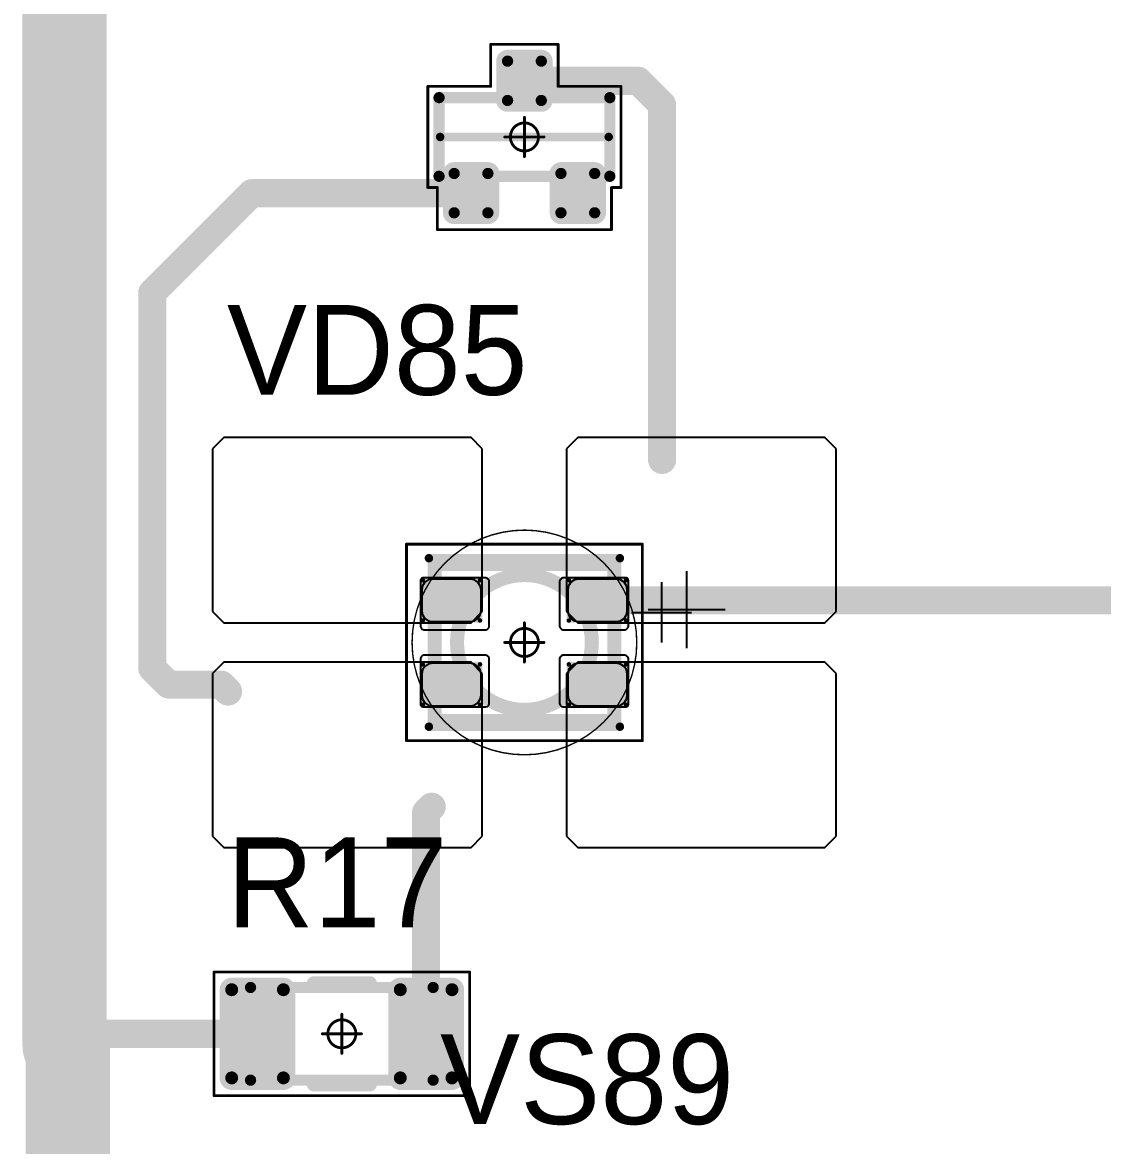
# Model space of a CAD drawing. Header units: millimetres. Extents: x 0 to 400, y 0 to 514.
# Drawn here: x 251.07 to 270.29, y 303.54 to 323.54 of the extents above; entities that cross this region are included whole.
import ezdxf

# ---------------------------------------------------------------- set-up
doc = ezdxf.new("R2010")
doc.units = ezdxf.units.MM
for name, color, linetype in [('Mechanical13', 56, 'Continuous'), ('Mechanical15', 56, 'Continuous'), ('Mechanical2', 216, 'Continuous'), ('TopLayer', 1, 'Continuous'), ('TopOverlay', 2, 'Continuous'), ('TopPaste', 8, 'Continuous'), ('TopSolder', 216, 'Continuous')]:
    doc.layers.add(name, color=color, linetype=linetype)

# ---------------------------------------------------------------- blocks, each defined once
blk = doc.blocks.new('SOT23_97')
at = {"layer": 'Mechanical13', "const_width": 0.2}
for points in [[(-0.7, 1.52), (0.7, 1.52)], [(-0.7, 1.52), (-0.7, -1.52)], [(0.7, 1.52), (0.7, -1.52)], [(-0.7, -1.52), (0.7, -1.52)]]:
    blk.add_lwpolyline(points, dxfattribs=at)
at = {"layer": 'Mechanical13', "const_width": 0.1}
for points in [[(-0.75, 1.52, 1), (-0.65, 1.52, 1)], [(-0.75, 1.52, 1), (-0.65, 1.52, 1)], [(0.65, 1.52, 1), (0.75, 1.52, 1)], [(0.65, 1.52, 1), (0.75, 1.52, 1)], [(-0.75, -1.52, 1), (-0.65, -1.52, 1)], [(-0.75, -1.52, 1), (-0.65, -1.52, 1)], [(0.65, -1.52, 1), (0.75, -1.52, 1)], [(0.65, -1.52, 1), (0.75, -1.52, 1)]]:
    blk.add_lwpolyline(points, format="xyb", close=True, dxfattribs=at)
at = {"layer": 'Mechanical15', "const_width": 0.05}
for points in [[(-0.9, 1.72), (-0.9, 1.55)], [(-0.9, 1.72), (0.9, 1.72)], [(0.9, 1.72), (0.9, 0.6)], [(-1.65, 1.55), (-1.65, -1.55)], [(-1.65, 1.55), (-0.9, 1.55)], [(0.9, 0.6), (1.65, 0.6)], [(1.65, 0.6), (1.65, -0.6)], [(0, 0.35), (0, -0.35)], [(-0.35, 0), (0.35, 0)], [(0.9, -0.6), (1.65, -0.6)], [(0.9, -0.6), (0.9, -1.72)], [(-1.65, -1.55), (-0.9, -1.55)], [(-0.9, -1.55), (-0.9, -1.72)], [(-0.9, -1.72), (0.9, -1.72)]]:
    blk.add_lwpolyline(points, dxfattribs=at)
at = {"layer": 'Mechanical15'}
for points, const_width in [([(-0.913, 1.72, 1), (-0.888, 1.72, 1)], 0.025), ([(-0.913, 1.72, 1), (-0.888, 1.72, 1)], 0.025), ([(0.888, 1.72, 1), (0.913, 1.72, 1)], 0.025), ([(0.888, 1.72, 1), (0.913, 1.72, 1)], 0.025), ([(-1.662, 1.55, 1), (-1.637, 1.55, 1)], 0.025), ([(-1.662, 1.55, 1), (-1.637, 1.55, 1)], 0.025), ([(-0.913, 1.55, 1), (-0.888, 1.55, 1)], 0.025), ([(-0.913, 1.55, 1), (-0.888, 1.55, 1)], 0.025), ([(0.888, 0.6, 1), (0.913, 0.6, 1)], 0.025), ([(0.888, 0.6, 1), (0.913, 0.6, 1)], 0.025), ([(1.637, 0.6, 1), (1.662, 0.6, 1)], 0.025), ([(1.637, 0.6, 1), (1.662, 0.6, 1)], 0.025), ([(0.25, 0, 1), (-0.25, 0, 1)], 0.05), ([(-0.012, 0.35, 1), (0.012, 0.35, 1)], 0.025), ([(-0.362, 0, 1), (-0.337, 0, 1)], 0.025), ([(-0.262, 0, 1), (-0.238, 0, 1)], 0.025), ([(0.238, 0, 1), (0.262, 0, 1)], 0.025), ([(0.337, 0, 1), (0.362, 0, 1)], 0.025), ([(-0.012, -0.35, 1), (0.012, -0.35, 1)], 0.025), ([(0.888, -0.6, 1), (0.913, -0.6, 1)], 0.025), ([(0.888, -0.6, 1), (0.913, -0.6, 1)], 0.025), ([(1.637, -0.6, 1), (1.662, -0.6, 1)], 0.025), ([(1.637, -0.6, 1), (1.662, -0.6, 1)], 0.025), ([(-1.662, -1.55, 1), (-1.637, -1.55, 1)], 0.025), ([(-1.662, -1.55, 1), (-1.637, -1.55, 1)], 0.025), ([(-0.913, -1.55, 1), (-0.888, -1.55, 1)], 0.025), ([(-0.913, -1.55, 1), (-0.888, -1.55, 1)], 0.025), ([(-0.913, -1.72, 1), (-0.888, -1.72, 1)], 0.025), ([(-0.913, -1.72, 1), (-0.888, -1.72, 1)], 0.025), ([(0.888, -1.72, 1), (0.913, -1.72, 1)], 0.025), ([(0.888, -1.72, 1), (0.913, -1.72, 1)], 0.025)]:
    blk.add_lwpolyline(points, format="xyb", close=True, dxfattribs=dict(at, const_width=const_width))
at = {"layer": 'TopLayer', "const_width": 0.1}
for points in [[(-1.4, 1.25, 1), (-1.3, 1.25, 1)], [(-0.7, 1.25, 1), (-0.6, 1.25, 1)], [(-1.4, 0.65, 1), (-1.3, 0.65, 1)], [(-0.7, 0.65, 1), (-0.6, 0.65, 1)], [(0.6, 0.3, 1), (0.7, 0.3, 1)], [(1.3, 0.3, 1), (1.4, 0.3, 1)], [(0.6, -0.3, 1), (0.7, -0.3, 1)], [(1.3, -0.3, 1), (1.4, -0.3, 1)], [(-1.4, -0.65, 1), (-1.3, -0.65, 1)], [(-0.7, -0.65, 1), (-0.6, -0.65, 1)], [(-1.4, -1.25, 1), (-1.3, -1.25, 1)], [(-0.7, -1.25, 1), (-0.6, -1.25, 1)]]:
    blk.add_lwpolyline(points, format="xyb", close=True, dxfattribs=at)
at = {"layer": 'TopLayer'}
for points in [[(-1.45, 1.25), (-1.45, 0.65), (-0.55, 1.25), (-0.55, 0.65)], [(-1.35, 1.35), (-1.35, 0.55), (-0.65, 1.35), (-0.65, 0.55)], [(0.65, 0.4), (0.65, -0.4), (1.35, 0.4), (1.35, -0.4)], [(0.55, 0.3), (0.55, -0.3), (1.45, 0.3), (1.45, -0.3)], [(-1.35, -0.55), (-1.35, -1.35), (-0.65, -0.55), (-0.65, -1.35)], [(-1.45, -0.65), (-1.45, -1.25), (-0.55, -0.65), (-0.55, -1.25)]]:
    blk.add_solid(points, dxfattribs=at)
at = {"layer": 'TopOverlay', "const_width": 0.15}
blk.add_lwpolyline([(0, 1.5), (0, -1.5)], dxfattribs=at)
at = {"layer": 'TopOverlay', "const_width": 0.075}
for points in [[(-0.038, 1.5, 1), (0.038, 1.5, 1)], [(-0.038, -1.5, 1), (0.038, -1.5, 1)]]:
    blk.add_lwpolyline(points, format="xyb", close=True, dxfattribs=at)
at = {"layer": 'TopPaste', "const_width": 0.075}
for points in [[(-1.387, 1.25, 1), (-1.313, 1.25, 1)], [(-0.687, 1.25, 1), (-0.613, 1.25, 1)], [(-1.387, 0.65, 1), (-1.313, 0.65, 1)], [(-0.687, 0.65, 1), (-0.613, 0.65, 1)], [(0.613, 0.3, 1), (0.687, 0.3, 1)], [(1.313, 0.3, 1), (1.387, 0.3, 1)], [(0.613, -0.3, 1), (0.687, -0.3, 1)], [(1.313, -0.3, 1), (1.387, -0.3, 1)], [(-1.387, -0.65, 1), (-1.313, -0.65, 1)], [(-0.687, -0.65, 1), (-0.613, -0.65, 1)], [(-1.387, -1.25, 1), (-1.313, -1.25, 1)], [(-0.687, -1.25, 1), (-0.613, -1.25, 1)]]:
    blk.add_lwpolyline(points, format="xyb", close=True, dxfattribs=at)
at = {"layer": 'TopPaste'}
for points in [[(-1.425, 1.25), (-1.425, 0.65), (-0.575, 1.25), (-0.575, 0.65)], [(-1.35, 1.325), (-1.35, 0.575), (-0.65, 1.325), (-0.65, 0.575)], [(0.575, 0.3), (0.575, -0.3), (1.425, 0.3), (1.425, -0.3)], [(0.65, 0.375), (0.65, -0.375), (1.35, 0.375), (1.35, -0.375)], [(-1.35, -0.575), (-1.35, -1.325), (-0.65, -0.575), (-0.65, -1.325)], [(-1.425, -0.65), (-1.425, -1.25), (-0.575, -0.65), (-0.575, -1.25)]]:
    blk.add_solid(points, dxfattribs=at)
at = {"layer": 'TopSolder', "const_width": 0.202}
for points in [[(-1.451, 1.25, 1), (-1.249, 1.25, 1)], [(-0.751, 1.25, 1), (-0.549, 1.25, 1)], [(-1.451, 0.65, 1), (-1.249, 0.65, 1)], [(-0.751, 0.65, 1), (-0.549, 0.65, 1)], [(0.549, 0.3, 1), (0.751, 0.3, 1)], [(1.249, 0.3, 1), (1.451, 0.3, 1)], [(0.549, -0.3, 1), (0.751, -0.3, 1)], [(1.249, -0.3, 1), (1.451, -0.3, 1)], [(-1.451, -0.65, 1), (-1.249, -0.65, 1)], [(-0.751, -0.65, 1), (-0.549, -0.65, 1)], [(-1.451, -1.25, 1), (-1.249, -1.25, 1)], [(-0.751, -1.25, 1), (-0.549, -1.25, 1)]]:
    blk.add_lwpolyline(points, format="xyb", close=True, dxfattribs=at)
at = {"layer": 'TopSolder'}
for points in [[(-1.35, 1.452), (-1.35, 0.448), (-0.65, 1.452), (-0.65, 0.448)], [(-1.552, 1.25), (-1.552, 0.65), (-0.448, 1.25), (-0.448, 0.65)], [(0.65, 0.502), (0.65, -0.502), (1.35, 0.502), (1.35, -0.502)], [(0.448, 0.3), (0.448, -0.3), (1.552, 0.3), (1.552, -0.3)], [(-1.35, -0.448), (-1.35, -1.452), (-0.65, -0.448), (-0.65, -1.452)], [(-1.552, -0.65), (-1.552, -1.25), (-0.448, -0.65), (-0.448, -1.25)]]:
    blk.add_solid(points, dxfattribs=at)
blk = doc.blocks.new('E65F_270')
at = {"layer": 'Mechanical13'}
for p, q in [((2.441, 1.071), (2.441, 0)), ((1.905, 0.536), (2.976, 0.536))]:
    blk.add_line(p, q, dxfattribs=at)
at = {"layer": 'Mechanical13', "const_width": 0.25}
for points in [[(-1.6, -1.4), (-1.6, 1.4)], [(-1.6, 1.4), (1.6, 1.4)], [(1.6, -1.4), (1.6, 1.4)], [(-1.6, -1.4), (1.6, -1.4)]]:
    blk.add_lwpolyline(points, dxfattribs=at)
at = {"layer": 'Mechanical13'}
for points, const_width in [([(-1.663, 1.4, 1), (-1.538, 1.4, 1)], 0.125), ([(-1.663, 1.4, 1), (-1.538, 1.4, 1)], 0.125), ([(1.537, 1.4, 1), (1.662, 1.4, 1)], 0.125), ([(1.537, 1.4, 1), (1.662, 1.4, 1)], 0.125), ([(1.2, 0, 1), (-1.2, 0, 1)], 0.25), ([(-1.263, 0, 1), (-1.138, 0, 1)], 0.125), ([(1.137, 0, 1), (1.262, 0, 1)], 0.125), ([(-1.663, -1.4, 1), (-1.538, -1.4, 1)], 0.125), ([(-1.663, -1.4, 1), (-1.538, -1.4, 1)], 0.125), ([(1.537, -1.4, 1), (1.662, -1.4, 1)], 0.125), ([(1.537, -1.4, 1), (1.662, -1.4, 1)], 0.125)]:
    blk.add_lwpolyline(points, format="xyb", close=True, dxfattribs=dict(at, const_width=const_width))
at = {"layer": 'Mechanical15', "const_width": 0.05}
for points in [[(-2.1, 1.75), (2.1, 1.75)], [(-2.1, -1.75), (-2.1, 1.75)], [(2.1, -1.75), (2.1, 1.75)], [(0, -0.35), (0, 0.35)], [(0, -0.35), (0, 0.35)], [(-0.35, 0), (0.35, 0)], [(-0.35, 0), (0.35, 0)], [(-2.1, -1.75), (2.1, -1.75)]]:
    blk.add_lwpolyline(points, dxfattribs=at)
at = {"layer": 'Mechanical15'}
for points, const_width in [([(-2.113, 1.75, 1), (-2.088, 1.75, 1)], 0.025), ([(-2.113, 1.75, 1), (-2.088, 1.75, 1)], 0.025), ([(2.087, 1.75, 1), (2.112, 1.75, 1)], 0.025), ([(2.087, 1.75, 1), (2.112, 1.75, 1)], 0.025), ([(0.25, 0, 1), (-0.25, 0, 1)], 0.05), ([(0.25, 0, 1), (-0.25, 0, 1)], 0.05), ([(-0.013, 0.35, 1), (0.012, 0.35, 1)], 0.025), ([(-0.013, 0.35, 1), (0.012, 0.35, 1)], 0.025), ([(-0.363, 0, 1), (-0.338, 0, 1)], 0.025), ([(-0.363, 0, 1), (-0.338, 0, 1)], 0.025), ([(-0.263, 0, 1), (-0.238, 0, 1)], 0.025), ([(-0.263, 0, 1), (-0.238, 0, 1)], 0.025), ([(0.237, 0, 1), (0.262, 0, 1)], 0.025), ([(0.237, 0, 1), (0.262, 0, 1)], 0.025), ([(0.337, 0, 1), (0.362, 0, 1)], 0.025), ([(0.337, 0, 1), (0.362, 0, 1)], 0.025), ([(-0.013, -0.35, 1), (0.012, -0.35, 1)], 0.025), ([(-0.013, -0.35, 1), (0.012, -0.35, 1)], 0.025), ([(-2.113, -1.75, 1), (-2.088, -1.75, 1)], 0.025), ([(-2.113, -1.75, 1), (-2.088, -1.75, 1)], 0.025), ([(2.087, -1.75, 1), (2.112, -1.75, 1)], 0.025), ([(2.087, -1.75, 1), (2.112, -1.75, 1)], 0.025)]:
    blk.add_lwpolyline(points, format="xyb", close=True, dxfattribs=dict(at, const_width=const_width))
at = {"layer": 'TopLayer'}
for p, q in [((-5.35, 3.65), (-5.55, 3.45)), ((-0.95, 3.65), (-5.35, 3.65)), ((-5.35, 3.65), (-5.35, 3.65)), ((-0.75, 3.45), (-0.95, 3.65)), ((0.95, 3.65), (0.75, 3.45)), ((5.35, 3.65), (0.95, 3.65)), ((0.95, 3.65), (0.95, 3.65)), ((5.55, 3.45), (5.35, 3.65)), ((-5.55, 3.45), (-5.55, 3.45)), ((-5.55, 3.45), (-5.55, 0.55)), ((-0.75, 0.55), (-0.75, 3.45)), ((0.75, 3.45), (0.75, 3.45)), ((0.75, 3.45), (0.75, 0.55)), ((5.55, 0.55), (5.55, 3.45)), ((-5.55, 0.55), (-5.35, 0.35)), ((-0.95, 0.35), (-0.75, 0.55)), ((0.75, 0.55), (0.95, 0.35)), ((5.35, 0.35), (5.55, 0.55)), ((-5.35, 0.35), (-0.95, 0.35)), ((0.95, 0.35), (5.35, 0.35)), ((-5.35, -0.35), (-5.55, -0.55)), ((-0.95, -0.35), (-5.35, -0.35)), ((-5.35, -0.35), (-5.35, -0.35)), ((-0.75, -0.55), (-0.95, -0.35)), ((0.95, -0.35), (0.75, -0.55)), ((5.35, -0.35), (0.95, -0.35)), ((0.95, -0.35), (0.95, -0.35)), ((5.55, -0.55), (5.35, -0.35)), ((-5.55, -0.55), (-5.55, -0.55)), ((-5.55, -0.55), (-5.55, -3.45)), ((-0.75, -3.45), (-0.75, -0.55)), ((0.75, -0.55), (0.75, -0.55)), ((0.75, -0.55), (0.75, -3.45)), ((5.55, -3.45), (5.55, -0.55)), ((-5.55, -3.45), (-5.35, -3.65)), ((-0.95, -3.65), (-0.75, -3.45)), ((0.75, -3.45), (0.95, -3.65)), ((5.35, -3.65), (5.55, -3.45)), ((-5.35, -3.65), (-0.95, -3.65)), ((0.95, -3.65), (5.35, -3.65))]:
    blk.add_line(p, q, dxfattribs=at)
at = {"layer": 'TopLayer', "const_width": 0.04}
for points in [[(-1.83, 1.11, 1), (-1.79, 1.11, 1)], [(-0.81, 1.11, 1), (-0.77, 1.11, 1)], [(0.77, 1.11, 1), (0.81, 1.11, 1)], [(1.79, 1.11, 1), (1.83, 1.11, 1)], [(-1.83, 0.39, 1), (-1.79, 0.39, 1)], [(-0.81, 0.39, 1), (-0.77, 0.39, 1)], [(0.77, 0.39, 1), (0.81, 0.39, 1)], [(1.79, 0.39, 1), (1.83, 0.39, 1)], [(-1.83, -0.39, 1), (-1.79, -0.39, 1)], [(-0.81, -0.39, 1), (-0.77, -0.39, 1)], [(0.77, -0.39, 1), (0.81, -0.39, 1)], [(1.79, -0.39, 1), (1.83, -0.39, 1)], [(-1.83, -1.11, 1), (-1.79, -1.11, 1)], [(-0.81, -1.11, 1), (-0.77, -1.11, 1)], [(0.77, -1.11, 1), (0.81, -1.11, 1)], [(1.79, -1.11, 1), (1.83, -1.11, 1)]]:
    blk.add_lwpolyline(points, format="xyb", close=True, dxfattribs=at)
at = {"layer": 'TopLayer'}
for points in [[(-1.85, 1.11), (-1.85, 0.39), (-0.75, 1.11), (-0.75, 0.39)], [(-1.81, 1.15), (-1.81, 0.35), (-0.79, 1.15), (-0.79, 0.35)], [(0.75, 1.11), (0.75, 0.39), (1.85, 1.11), (1.85, 0.39)], [(0.79, 1.15), (0.79, 0.35), (1.81, 1.15), (1.81, 0.35)], [(-1.85, -0.39), (-1.85, -1.11), (-0.75, -0.39), (-0.75, -1.11)], [(-1.81, -0.35), (-1.81, -1.15), (-0.79, -0.35), (-0.79, -1.15)], [(0.75, -0.39), (0.75, -1.11), (1.85, -0.39), (1.85, -1.11)], [(0.79, -0.35), (0.79, -1.15), (1.81, -0.35), (1.81, -1.15)]]:
    blk.add_solid(points, dxfattribs=at)
at = {"layer": 'TopOverlay'}
for p, q in [((2.886, 1.271), (2.886, -0.1)), ((2.2, 0.586), (3.571, 0.586))]:
    blk.add_line(p, q, dxfattribs=at)
at = {"layer": 'TopOverlay', "const_width": 0.15}
for points in [[(-1.7, 1.5), (1.7, 1.5)], [(-1.7, -1.5), (1.7, -1.5)]]:
    blk.add_lwpolyline(points, dxfattribs=at)
at = {"layer": 'TopOverlay', "const_width": 0.075}
for points in [[(-1.738, 1.5, 1), (-1.663, 1.5, 1)], [(1.662, 1.5, 1), (1.737, 1.5, 1)], [(-1.738, -1.5, 1), (-1.663, -1.5, 1)], [(1.662, -1.5, 1), (1.737, -1.5, 1)]]:
    blk.add_lwpolyline(points, format="xyb", close=True, dxfattribs=at)
at = {"layer": 'TopPaste'}
for p, q in [((-1.814, 1.011), (-1.829, 0.938)), ((-1.773, 1.073), (-1.814, 1.011)), ((-1.711, 1.114), (-1.773, 1.073)), ((-1.638, 1.129), (-1.711, 1.114)), ((-0.963, 1.129), (-1.638, 1.129)), ((-0.889, 1.114), (-0.963, 1.129)), ((-0.827, 1.073), (-0.889, 1.114)), ((-0.786, 1.011), (-0.827, 1.073)), ((-0.771, 0.938), (-0.786, 1.011)), ((0.786, 1.011), (0.771, 0.938)), ((0.827, 1.073), (0.786, 1.011)), ((0.889, 1.114), (0.827, 1.073)), ((0.962, 1.129), (0.889, 1.114)), ((1.637, 1.129), (0.962, 1.129)), ((1.711, 1.114), (1.637, 1.129)), ((1.773, 1.073), (1.711, 1.114)), ((1.814, 1.011), (1.773, 1.073)), ((1.829, 0.938), (1.814, 1.011)), ((-1.829, 0.938), (-1.829, 0.563)), ((-0.771, 0.563), (-0.771, 0.938)), ((0.771, 0.938), (0.771, 0.563)), ((1.829, 0.563), (1.829, 0.938)), ((-1.829, 0.563), (-1.814, 0.489)), ((-1.814, 0.489), (-1.773, 0.427)), ((-1.773, 0.427), (-1.711, 0.386)), ((-0.889, 0.386), (-0.827, 0.427)), ((-0.827, 0.427), (-0.786, 0.489)), ((-0.786, 0.489), (-0.771, 0.563)), ((0.771, 0.563), (0.786, 0.489)), ((0.786, 0.489), (0.827, 0.427)), ((0.827, 0.427), (0.889, 0.386)), ((1.711, 0.386), (1.773, 0.427)), ((1.773, 0.427), (1.814, 0.489)), ((1.814, 0.489), (1.829, 0.563)), ((-1.711, 0.386), (-1.638, 0.371)), ((-1.638, 0.371), (-0.963, 0.371)), ((-0.963, 0.371), (-0.889, 0.386)), ((0.889, 0.386), (0.962, 0.371)), ((0.962, 0.371), (1.637, 0.371)), ((1.637, 0.371), (1.711, 0.386)), ((-1.711, -0.386), (-1.773, -0.427)), ((-1.638, -0.371), (-1.711, -0.386)), ((-0.963, -0.371), (-1.638, -0.371)), ((-0.889, -0.386), (-0.963, -0.371)), ((-0.827, -0.427), (-0.889, -0.386)), ((0.889, -0.386), (0.827, -0.427)), ((0.962, -0.371), (0.889, -0.386)), ((1.637, -0.371), (0.962, -0.371)), ((1.711, -0.386), (1.637, -0.371)), ((1.773, -0.427), (1.711, -0.386)), ((-1.814, -0.489), (-1.829, -0.563)), ((-1.829, -0.563), (-1.829, -0.938)), ((-1.773, -0.427), (-1.814, -0.489)), ((-0.786, -0.489), (-0.827, -0.427)), ((-0.771, -0.563), (-0.786, -0.489)), ((-0.771, -0.938), (-0.771, -0.563)), ((0.786, -0.489), (0.771, -0.563)), ((0.771, -0.563), (0.771, -0.938)), ((0.827, -0.427), (0.786, -0.489)), ((1.814, -0.489), (1.773, -0.427)), ((1.829, -0.563), (1.814, -0.489)), ((1.829, -0.938), (1.829, -0.563)), ((-1.829, -0.938), (-1.814, -1.011)), ((-0.786, -1.011), (-0.771, -0.938)), ((0.771, -0.938), (0.786, -1.011)), ((1.814, -1.011), (1.829, -0.938)), ((-1.814, -1.011), (-1.773, -1.073)), ((-1.773, -1.073), (-1.711, -1.114)), ((-1.711, -1.114), (-1.638, -1.129)), ((-1.638, -1.129), (-0.963, -1.129)), ((-0.963, -1.129), (-0.889, -1.114)), ((-0.889, -1.114), (-0.827, -1.073)), ((-0.827, -1.073), (-0.786, -1.011)), ((0.786, -1.011), (0.827, -1.073)), ((0.827, -1.073), (0.889, -1.114)), ((0.889, -1.114), (0.962, -1.129)), ((0.962, -1.129), (1.637, -1.129)), ((1.637, -1.129), (1.711, -1.114)), ((1.711, -1.114), (1.773, -1.073)), ((1.773, -1.073), (1.814, -1.011))]:
    blk.add_line(p, q, dxfattribs=at)
at = {"layer": 'TopSolder'}
for p, q in [((-1.842, 1.129), (-1.85, 1.111)), ((-1.85, 1.111), (-1.85, 1.101)), ((-1.85, 1.101), (-1.85, 1.101)), ((-1.85, 1.101), (-1.85, 0.301)), ((-1.828, 1.143), (-1.842, 1.129)), ((-1.81, 1.151), (-1.828, 1.143)), ((-1.8, 1.151), (-1.81, 1.151)), ((-0.7, 1.151), (-1.8, 1.151)), ((-0.685, 1.151), (-0.7, 1.151)), ((-0.7, 1.151), (-0.7, 1.151)), ((-0.658, 1.139), (-0.685, 1.151)), ((-0.636, 1.118), (-0.658, 1.139)), ((-0.625, 1.09), (-0.636, 1.118)), ((-0.625, 1.076), (-0.625, 1.09)), ((-0.625, 0.301), (-0.625, 1.076)), ((0.636, 1.118), (0.625, 1.09)), ((0.625, 1.09), (0.625, 1.076)), ((0.625, 1.076), (0.625, 1.076)), ((0.625, 1.076), (0.625, 0.301)), ((0.657, 1.139), (0.636, 1.118)), ((0.685, 1.151), (0.657, 1.139)), ((0.7, 1.151), (0.685, 1.151)), ((1.8, 1.151), (0.7, 1.151)), ((1.81, 1.151), (1.8, 1.151)), ((1.8, 1.151), (1.8, 1.151)), ((1.828, 1.143), (1.81, 1.151)), ((1.842, 1.129), (1.828, 1.143)), ((1.85, 1.111), (1.842, 1.129)), ((1.85, 1.101), (1.85, 1.111)), ((1.85, 0.301), (1.85, 1.101)), ((-1.85, 0.301), (-1.85, 0.286)), ((-1.85, 0.286), (-1.839, 0.258)), ((-1.839, 0.258), (-1.818, 0.237)), ((-1.818, 0.237), (-1.79, 0.226)), ((-1.79, 0.226), (-1.775, 0.226)), ((-1.775, 0.226), (-1.775, 0.226)), ((-1.775, 0.226), (-0.7, 0.226)), ((-0.7, 0.226), (-0.685, 0.226)), ((-0.685, 0.226), (-0.658, 0.237)), ((-0.658, 0.237), (-0.636, 0.258)), ((-0.636, 0.258), (-0.625, 0.286)), ((-0.625, 0.286), (-0.625, 0.301)), ((-0.625, 0.301), (-0.625, 0.301)), ((0.625, 0.301), (0.625, 0.286)), ((0.625, 0.286), (0.636, 0.258)), ((0.636, 0.258), (0.657, 0.237)), ((0.657, 0.237), (0.685, 0.226)), ((0.685, 0.226), (0.7, 0.226)), ((0.7, 0.226), (0.7, 0.226)), ((0.7, 0.226), (1.775, 0.226)), ((1.775, 0.226), (1.79, 0.226)), ((1.79, 0.226), (1.817, 0.237)), ((1.817, 0.237), (1.839, 0.258)), ((1.839, 0.258), (1.85, 0.286)), ((1.85, 0.286), (1.85, 0.301)), ((1.85, 0.301), (1.85, 0.301)), ((-1.839, -0.257), (-1.85, -0.285)), ((-1.85, -0.285), (-1.85, -0.299)), ((-1.85, -0.299), (-1.85, -0.299)), ((-1.85, -0.299), (-1.85, -1.099)), ((-1.818, -0.236), (-1.839, -0.257)), ((-1.79, -0.224), (-1.818, -0.236)), ((-1.775, -0.224), (-1.79, -0.224)), ((-0.7, -0.224), (-1.775, -0.224)), ((-0.685, -0.224), (-0.7, -0.224)), ((-0.7, -0.224), (-0.7, -0.224)), ((-0.658, -0.236), (-0.685, -0.224)), ((-0.636, -0.257), (-0.658, -0.236)), ((-0.625, -0.285), (-0.636, -0.257)), ((-0.625, -0.299), (-0.625, -0.285)), ((-0.625, -1.074), (-0.625, -0.299)), ((0.636, -0.257), (0.625, -0.285)), ((0.625, -0.285), (0.625, -0.299)), ((0.625, -0.299), (0.625, -0.299)), ((0.625, -0.299), (0.625, -1.074)), ((0.657, -0.236), (0.636, -0.257)), ((0.685, -0.224), (0.657, -0.236)), ((0.7, -0.224), (0.685, -0.224)), ((1.775, -0.224), (0.7, -0.224)), ((1.79, -0.224), (1.775, -0.224)), ((1.775, -0.224), (1.775, -0.224)), ((1.817, -0.236), (1.79, -0.224)), ((1.839, -0.257), (1.817, -0.236)), ((1.85, -0.285), (1.839, -0.257)), ((1.85, -0.299), (1.85, -0.285)), ((1.85, -1.099), (1.85, -0.299)), ((-1.85, -1.099), (-1.85, -1.109)), ((-1.85, -1.109), (-1.842, -1.128)), ((-1.842, -1.128), (-1.828, -1.142)), ((-1.828, -1.142), (-1.81, -1.149)), ((-1.81, -1.149), (-1.8, -1.149)), ((-1.8, -1.149), (-0.7, -1.149)), ((-1.8, -1.149), (-1.8, -1.149)), ((-0.7, -1.149), (-0.685, -1.149)), ((-0.685, -1.149), (-0.658, -1.138)), ((-0.658, -1.138), (-0.636, -1.117)), ((-0.636, -1.117), (-0.625, -1.089)), ((-0.625, -1.089), (-0.625, -1.074)), ((-0.625, -1.074), (-0.625, -1.074)), ((0.625, -1.074), (0.625, -1.089)), ((0.625, -1.089), (0.636, -1.117)), ((0.636, -1.117), (0.657, -1.138)), ((0.657, -1.138), (0.685, -1.149)), ((0.685, -1.149), (0.7, -1.149)), ((0.7, -1.149), (1.8, -1.149)), ((0.7, -1.149), (0.7, -1.149)), ((1.8, -1.149), (1.81, -1.149)), ((1.81, -1.149), (1.828, -1.142)), ((1.828, -1.142), (1.842, -1.128)), ((1.842, -1.128), (1.85, -1.109)), ((1.85, -1.109), (1.85, -1.099)), ((1.85, -1.099), (1.85, -1.099))]:
    blk.add_line(p, q, dxfattribs=at)
blk = doc.blocks.new('RC1206S_375')
at = {"layer": 'Mechanical13', "const_width": 0.2}
for points in [[(-1.625, 0.825), (-1.625, -0.825)], [(1.625, 0.825), (-1.625, 0.825)], [(1.625, 0.825), (1.625, -0.825)], [(1.625, -0.825), (-1.625, -0.825)]]:
    blk.add_lwpolyline(points, dxfattribs=at)
at = {"layer": 'Mechanical13', "const_width": 0.1}
for points in [[(-1.675, 0.825, 1), (-1.575, 0.825, 1)], [(-1.675, 0.825, 1), (-1.575, 0.825, 1)], [(1.575, 0.825, 1), (1.675, 0.825, 1)], [(1.575, 0.825, 1), (1.675, 0.825, 1)], [(-1.675, -0.825, 1), (-1.575, -0.825, 1)], [(-1.675, -0.825, 1), (-1.575, -0.825, 1)], [(1.575, -0.825, 1), (1.675, -0.825, 1)], [(1.575, -0.825, 1), (1.675, -0.825, 1)]]:
    blk.add_lwpolyline(points, format="xyb", close=True, dxfattribs=at)
at = {"layer": 'Mechanical15', "const_width": 0.05}
for points in [[(-2.275, 1.1), (-2.275, -1.1)], [(2.275, 1.1), (-2.275, 1.1)], [(2.275, 1.1), (2.275, -1.1)], [(0, 0.35), (0, -0.35)], [(0.35, 0), (-0.35, 0)], [(2.275, -1.1), (-2.275, -1.1)]]:
    blk.add_lwpolyline(points, dxfattribs=at)
at = {"layer": 'Mechanical15'}
for points, const_width in [([(-2.287, 1.1, 1), (-2.262, 1.1, 1)], 0.025), ([(-2.287, 1.1, 1), (-2.262, 1.1, 1)], 0.025), ([(2.262, 1.1, 1), (2.287, 1.1, 1)], 0.025), ([(2.262, 1.1, 1), (2.287, 1.1, 1)], 0.025), ([(0.25, 0, 1), (-0.25, 0, 1)], 0.05), ([(-0.012, 0.35, 1), (0.012, 0.35, 1)], 0.025), ([(-0.362, 0, 1), (-0.337, 0, 1)], 0.025), ([(-0.262, 0, 1), (-0.238, 0, 1)], 0.025), ([(0.238, 0, 1), (0.262, 0, 1)], 0.025), ([(0.337, 0, 1), (0.362, 0, 1)], 0.025), ([(-0.012, -0.35, 1), (0.012, -0.35, 1)], 0.025), ([(-2.287, -1.1, 1), (-2.262, -1.1, 1)], 0.025), ([(-2.287, -1.1, 1), (-2.262, -1.1, 1)], 0.025), ([(2.262, -1.1, 1), (2.287, -1.1, 1)], 0.025), ([(2.262, -1.1, 1), (2.287, -1.1, 1)], 0.025)]:
    blk.add_lwpolyline(points, format="xyb", close=True, dxfattribs=dict(at, const_width=const_width))
at = {"layer": 'TopLayer', "const_width": 0.115}
for points in [[(-2.018, 0.785, 1), (-1.903, 0.785, 1)], [(-1.098, 0.785, 1), (-0.983, 0.785, 1)], [(0.983, 0.785, 1), (1.098, 0.785, 1)], [(1.903, 0.785, 1), (2.018, 0.785, 1)], [(-2.018, -0.785, 1), (-1.903, -0.785, 1)], [(-1.098, -0.785, 1), (-0.983, -0.785, 1)], [(0.983, -0.785, 1), (1.098, -0.785, 1)], [(1.903, -0.785, 1), (2.018, -0.785, 1)]]:
    blk.add_lwpolyline(points, format="xyb", close=True, dxfattribs=at)
at = {"layer": 'TopLayer'}
for points in [[(-1.96, -0.9), (-1.04, -0.9), (-1.96, 0.9), (-1.04, 0.9)], [(1.04, -0.9), (1.96, -0.9), (1.04, 0.9), (1.96, 0.9)], [(-2.075, -0.785), (-0.925, -0.785), (-2.075, 0.785), (-0.925, 0.785)], [(0.925, -0.785), (2.075, -0.785), (0.925, 0.785), (2.075, 0.785)]]:
    blk.add_solid(points, dxfattribs=at)
at = {"layer": 'TopOverlay', "const_width": 0.25}
for points in [[(0.5, 0.9), (-0.5, 0.9)], [(0.5, -0.9), (-0.5, -0.9)]]:
    blk.add_lwpolyline(points, dxfattribs=at)
at = {"layer": 'TopOverlay', "const_width": 0.125}
for points in [[(-0.562, 0.9, 1), (-0.437, 0.9, 1)], [(0.437, 0.9, 1), (0.562, 0.9, 1)], [(-0.562, -0.9, 1), (-0.437, -0.9, 1)], [(0.437, -0.9, 1), (0.562, -0.9, 1)]]:
    blk.add_lwpolyline(points, format="xyb", close=True, dxfattribs=at)
at = {"layer": 'TopPaste', "const_width": 0.09}
for points in [[(-2.005, 0.785, 1), (-1.915, 0.785, 1)], [(-1.085, 0.785, 1), (-0.995, 0.785, 1)], [(0.995, 0.785, 1), (1.085, 0.785, 1)], [(1.915, 0.785, 1), (2.005, 0.785, 1)], [(-2.005, -0.785, 1), (-1.915, -0.785, 1)], [(-1.085, -0.785, 1), (-0.995, -0.785, 1)], [(0.995, -0.785, 1), (1.085, -0.785, 1)], [(1.915, -0.785, 1), (2.005, -0.785, 1)]]:
    blk.add_lwpolyline(points, format="xyb", close=True, dxfattribs=at)
at = {"layer": 'TopPaste'}
for points in [[(-1.96, -0.875), (-1.04, -0.875), (-1.96, 0.875), (-1.04, 0.875)], [(1.04, -0.875), (1.96, -0.875), (1.04, 0.875), (1.96, 0.875)], [(-2.05, -0.785), (-0.95, -0.785), (-2.05, 0.785), (-0.95, 0.785)], [(0.95, -0.785), (2.05, -0.785), (0.95, 0.785), (2.05, 0.785)]]:
    blk.add_solid(points, dxfattribs=at)
at = {"layer": 'TopSolder', "const_width": 0.215}
for points in [[(-2.068, 0.785, 1), (-1.853, 0.785, 1)], [(-1.148, 0.785, 1), (-0.933, 0.785, 1)], [(0.933, 0.785, 1), (1.148, 0.785, 1)], [(1.853, 0.785, 1), (2.068, 0.785, 1)], [(-2.068, -0.785, 1), (-1.853, -0.785, 1)], [(-1.148, -0.785, 1), (-0.933, -0.785, 1)], [(0.933, -0.785, 1), (1.148, -0.785, 1)], [(1.853, -0.785, 1), (2.068, -0.785, 1)]]:
    blk.add_lwpolyline(points, format="xyb", close=True, dxfattribs=at)
at = {"layer": 'TopSolder'}
for points in [[(-1.96, -1), (-1.04, -1), (-1.96, 1), (-1.04, 1)], [(1.04, -1), (1.96, -1), (1.04, 1), (1.96, 1)], [(-2.175, -0.785), (-0.825, -0.785), (-2.175, 0.785), (-0.825, 0.785)], [(0.825, -0.785), (2.175, -0.785), (0.825, 0.785), (2.175, 0.785)]]:
    blk.add_solid(points, dxfattribs=at)

msp = doc.modelspace()

# ---------------------------------------------------------------- linework, layer by layer
at = {"layer": 'Mechanical2'}
for points, const_width in [([(262, 312.5, 1), (258, 312.5, 1)], 0.0254), ([(260, 314.5, 1), (260, 314.5, 1)], 0.0005), ([(257.994, 312.5, 1), (258.006, 312.5, 1)], 0.0127), ([(258, 312.5, 1), (258, 312.5, 1)], 0.0005), ([(261.994, 312.5, 1), (262.006, 312.5, 1)], 0.0127), ([(262, 312.5, 1), (262, 312.5, 1)], 0.0005), ([(260, 310.5, 1), (260, 310.5, 1)], 0.0005)]:
    msp.add_lwpolyline(points, format="xyb", close=True, dxfattribs=dict(at, const_width=const_width))
at = {"layer": 'Mechanical2', "const_width": 0.001}
for points in [[(260, 310.5), (260, 314.5)], [(258, 312.5), (262, 312.5)]]:
    msp.add_lwpolyline(points, dxfattribs=at)
at = {"layer": 'TopLayer'}
for points, const_width in [([(251.815, 305.325), (251.815, 325.275)], 1.5), ([(260, 322.5), (262.025, 322.5)], 0.5), ([(262.025, 322.5), (262.45, 322.075)], 0.5), ([(262.45, 315.75), (262.45, 322.075)], 0.5), ([(253.375, 318.725), (255.15, 320.5)], 0.5), ([(255.15, 320.5), (259.05, 320.5)], 0.5), ([(253.375, 312.043), (253.375, 318.725)], 0.5), ([(261.3, 313.25), (273.35, 313.25)], 0.5), ([(253.375, 312.043), (253.668, 311.75)], 0.5), ([(253.668, 311.75), (254.6, 311.75)], 0.5), ([(254.6, 311.75), (254.725, 311.625)], 0.5), ([(258.25, 309.475), (258.35, 309.575)], 0.5), ([(258.25, 305.532), (258.25, 309.475)], 0.5), ([(251.875, 265.61), (251.875, 305.385)], 1.5), ([(251.875, 305.385), (252.023, 305.532)], 0.5), ([(252.023, 305.532), (255.25, 305.532)], 0.5), ([(251.815, 305.325), (251.875, 305.385)], 0.5)]:
    msp.add_lwpolyline(points, dxfattribs=dict(at, const_width=const_width))
for points, const_width in [([(259.875, 322.5, 1), (260.125, 322.5, 1)], 0.25), ([(261.9, 322.5, 1), (262.15, 322.5, 1)], 0.25), ([(261.9, 322.5, 1), (262.15, 322.5, 1)], 0.25), ([(262.325, 322.075, 1), (262.575, 322.075, 1)], 0.25), ([(262.325, 322.075, 1), (262.575, 322.075, 1)], 0.25), ([(255.025, 320.5, 1), (255.275, 320.5, 1)], 0.25), ([(255.025, 320.5, 1), (255.275, 320.5, 1)], 0.25), ([(258.925, 320.5, 1), (259.175, 320.5, 1)], 0.25), ([(253.25, 318.725, 1), (253.5, 318.725, 1)], 0.25), ([(253.25, 318.725, 1), (253.5, 318.725, 1)], 0.25), ([(262.325, 315.75, 1), (262.575, 315.75, 1)], 0.25), ([(261.175, 313.25, 1), (261.425, 313.25, 1)], 0.25), ([(253.25, 312.043, 1), (253.5, 312.043, 1)], 0.25), ([(253.25, 312.043, 1), (253.5, 312.043, 1)], 0.25), ([(253.543, 311.75, 1), (253.793, 311.75, 1)], 0.25), ([(253.543, 311.75, 1), (253.793, 311.75, 1)], 0.25), ([(254.475, 311.75, 1), (254.725, 311.75, 1)], 0.25), ([(254.475, 311.75, 1), (254.725, 311.75, 1)], 0.25), ([(254.6, 311.625, 1), (254.85, 311.625, 1)], 0.25), ([(258.225, 309.575, 1), (258.475, 309.575, 1)], 0.25), ([(258.125, 309.475, 1), (258.375, 309.475, 1)], 0.25), ([(258.125, 309.475, 1), (258.375, 309.475, 1)], 0.25), ([(251.44, 305.325, 1), (252.19, 305.325, 1)], 0.75), ([(251.5, 305.385, 1), (252.25, 305.385, 1)], 0.75), ([(251.898, 305.532, 1), (252.148, 305.532, 1)], 0.25), ([(251.898, 305.532, 1), (252.148, 305.532, 1)], 0.25), ([(255.125, 305.532, 1), (255.375, 305.532, 1)], 0.25), ([(258.125, 305.532, 1), (258.375, 305.532, 1)], 0.25), ([(251.69, 305.325, 1), (251.94, 305.325, 1)], 0.25), ([(251.75, 305.385, 1), (252, 305.385, 1)], 0.25), ([(251.75, 305.385, 1), (252, 305.385, 1)], 0.25)]:
    msp.add_lwpolyline(points, format="xyb", close=True, dxfattribs=dict(at, const_width=const_width))

# ---------------------------------------------------------------- block references
for name, p, rotation in [('SOT23_97', (260, 321.5), 90), ('E65F_270', (260, 312.5), 360), ('RC1206S_375', (256.75, 305.532), 180)]:
    msp.add_blockref(name, p, dxfattribs=dict(rotation=rotation))

# ---------------------------------------------------------------- texts
at = {"layer": 'TopOverlay'}
for s, p in [('VD85', (254.704, 316.909)), ('R17', (254.704, 307.429)), ('VS89', (258.497, 303.925))]:
    msp.add_text(s, height=1.6, dxfattribs=at).set_placement(p)

doc.saveas('drawing.dxf')
